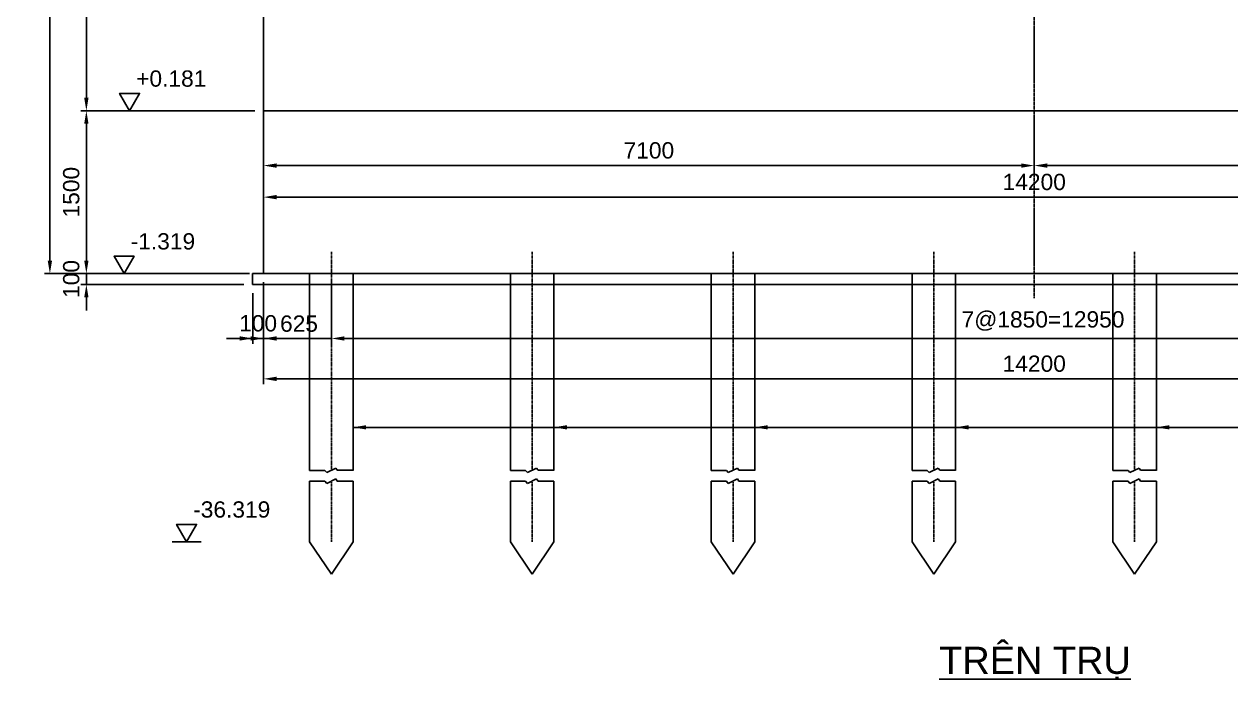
# Model space of a CAD drawing. Header units: millimetres. Extents: x 226202 to 432323, y 191488 to 280899.
# Drawn here: x 403896 to 415012, y 261366 to 267408 of the extents above; entities that cross this region are included whole.
import ezdxf

# ---------------------------------------------------------------- set-up
doc = ezdxf.new("R2010")
doc.units = ezdxf.units.MM
doc.header["$LTSCALE"] = 10
doc.header["$MEASUREMENT"] = 0
for name, pattern in [('CENTER', [2, 1.25, -0.25, 0.25, -0.25]), ('DASHED2', [0.375, 0.25, -0.125]), ('HIDDEN', [0.375, 0.25, -0.125])]:
    doc.linetypes.add(name, pattern=pattern)
for name, color, linetype in [('COLUM', 8, 'DASHED2'), ('dim', 1, 'Continuous'), ('Lien', 3, 'Continuous'), ('TEXT', 3, 'Continuous')]:
    doc.layers.add(name, color=color, linetype=linetype)
doc.styles.add('ARIAL', font='VNARIAL.TTF')
doc.styles.add('ARIALH', font='VHARIAL.TTF')
doc.styles.add('Dim', font='arial.ttf')
doc.dimstyles.new('1-100', dxfattribs={"dimscale": 100, "dimtxt": 1.5, "dimasz": 1.2, "dimexe": 0.5, "dimexo": 0.8, "dimtad": 1, "dimdec": 0, "dimtxsty": 'Dim', "dimcen": 1.5, "dimclrd": 1, "dimclre": 8, "dimclrt": 3, "dimadec": 0, "dimazin": 0, "dimtfac": 1, "dimtdec": 0, "dimtix": 1, "dimtmove": 2, "dimatfit": 3, "dimfxl": 1, "dimarcsym": 0})

# ---------------------------------------------------------------- blocks, each defined once
blk = doc.blocks.new('*D82')
at = {"color": 8, "lineweight": -2, "transparency": 16777216}
for p, q in [((406021, 269110), (404419, 269110)), ((406021, 266610), (404419, 266610))]:
    blk.add_line(p, q, dxfattribs=at)
at = {"color": 1, "lineweight": -2, "transparency": 16777216}
blk.add_line((404469, 268990), (404469, 266730), dxfattribs=at)
at = {"color": 1, "transparency": 16777216}
for points in [[(404449, 268990), (404489, 268990), (404469, 269110)], [(404449, 266730), (404489, 266730), (404469, 266610)]]:
    blk.add_solid(points, dxfattribs=at)
at = {"layer": 'Defpoints', "color": 0, "transparency": 16777216}
for p in [(406101, 269110), (404469, 266610), (406101, 266610)]:
    blk.add_point(p, dxfattribs=at)
at = {"color": 3, "transparency": 16777216, "insert": (404330, 267860), "char_height": 150, "attachment_point": 5, "rotation": 90, "style": 'Dim'}
blk.add_mtext('2500', dxfattribs=at)
blk = doc.blocks.new('*D83')
at = {"color": 8, "lineweight": -2, "transparency": 16777216}
for p, q in [((406021, 266610), (404419, 266610)), ((405971, 265110), (404419, 265110))]:
    blk.add_line(p, q, dxfattribs=at)
at = {"color": 1, "lineweight": -2, "transparency": 16777216}
blk.add_line((404469, 266490), (404469, 265230), dxfattribs=at)
at = {"color": 1, "transparency": 16777216}
for points in [[(404449, 266490), (404489, 266490), (404469, 266610)], [(404449, 265230), (404489, 265230), (404469, 265110)]]:
    blk.add_solid(points, dxfattribs=at)
at = {"layer": 'Defpoints', "color": 0, "transparency": 16777216}
for p in [(406101, 266610), (404469, 265110), (406051, 265110)]:
    blk.add_point(p, dxfattribs=at)
at = {"color": 3, "transparency": 16777216, "insert": (404330, 265860), "char_height": 150, "attachment_point": 5, "rotation": 90, "style": 'Dim'}
blk.add_mtext('1500', dxfattribs=at)
blk = doc.blocks.new('*D84')
at = {"color": 1, "lineweight": -2, "transparency": 16777216}
for p, q in [((404469, 265230), (404469, 265350)), ((404469, 265110), (404469, 265010)), ((404469, 264890), (404469, 264770))]:
    blk.add_line(p, q, dxfattribs=at)
at = {"color": 8, "lineweight": -2, "transparency": 16777216}
for p, q in [((405971, 265110), (404419, 265110)), ((405921, 265010), (404419, 265010))]:
    blk.add_line(p, q, dxfattribs=at)
at = {"color": 1, "transparency": 16777216}
for points in [[(404449, 265230), (404489, 265230), (404469, 265110)], [(404449, 264890), (404489, 264890), (404469, 265010)]]:
    blk.add_solid(points, dxfattribs=at)
at = {"layer": 'Defpoints', "color": 0, "transparency": 16777216}
for p in [(406051, 265110), (404469, 265010), (406001, 265010)]:
    blk.add_point(p, dxfattribs=at)
at = {"color": 3, "transparency": 16777216, "insert": (404330, 265060), "char_height": 150, "attachment_point": 5, "rotation": 90, "style": 'Dim'}
blk.add_mtext('100', dxfattribs=at)
blk = doc.blocks.new('*D87')
at = {"color": 8, "lineweight": -2, "transparency": 16777216}
for p, q in [((405740, 270770), (404083, 270770)), ((405740, 265110), (404083, 265110))]:
    blk.add_line(p, q, dxfattribs=at)
at = {"color": 1, "lineweight": -2, "transparency": 16777216}
blk.add_line((404133, 270650), (404133, 265230), dxfattribs=at)
at = {"color": 1, "transparency": 16777216}
for points in [[(404113, 270650), (404153, 270650), (404133, 270770)], [(404113, 265230), (404153, 265230), (404133, 265110)]]:
    blk.add_solid(points, dxfattribs=at)
at = {"layer": 'Defpoints', "color": 0, "transparency": 16777216}
for p in [(405820, 270770), (404133, 265110), (405820, 265110)]:
    blk.add_point(p, dxfattribs=at)
at = {"color": 3, "transparency": 16777216, "insert": (403994, 267940), "char_height": 150, "attachment_point": 5, "rotation": 90, "style": 'Dim'}
blk.add_mtext('5660', dxfattribs=at)
blk = doc.blocks.new('*D99')
at = {"color": 8, "lineweight": -2, "transparency": 16777216}
for p, q in [((413201, 266450), (413201, 266055)), ((406101, 266340), (406101, 266055))]:
    blk.add_line(p, q, dxfattribs=at)
at = {"color": 1, "lineweight": -2, "transparency": 16777216}
blk.add_line((406221, 266105), (413081, 266105), dxfattribs=at)
at = {"color": 1, "transparency": 16777216}
for points in [[(406221, 266125), (406221, 266085), (406101, 266105)], [(413081, 266125), (413081, 266085), (413201, 266105)]]:
    blk.add_solid(points, dxfattribs=at)
at = {"layer": 'Defpoints', "color": 0, "transparency": 16777216}
for p in [(413201, 266530), (406101, 266420), (413201, 266105)]:
    blk.add_point(p, dxfattribs=at)
at = {"color": 3, "transparency": 16777216, "insert": (409651, 266244), "char_height": 150, "attachment_point": 5, "style": 'Dim'}
blk.add_mtext('7100', dxfattribs=at)
blk = doc.blocks.new('*D100')
at = {"color": 8, "lineweight": -2, "transparency": 16777216}
for p, q in [((413201, 266530), (413201, 266055)), ((419801, 266450), (419801, 266055))]:
    blk.add_line(p, q, dxfattribs=at)
at = {"color": 1, "lineweight": -2, "transparency": 16777216}
blk.add_line((413321, 266105), (419681, 266105), dxfattribs=at)
at = {"color": 1, "transparency": 16777216}
for points in [[(413321, 266125), (413321, 266085), (413201, 266105)], [(419681, 266125), (419681, 266085), (419801, 266105)]]:
    blk.add_solid(points, dxfattribs=at)
at = {"layer": 'Defpoints', "color": 0, "transparency": 16777216}
for p in [(413201, 266610), (419801, 266530), (419801, 266105)]:
    blk.add_point(p, dxfattribs=at)
at = {"color": 3, "transparency": 16777216, "insert": (416501, 266244), "char_height": 150, "attachment_point": 5, "style": 'Dim'}
blk.add_mtext('6600', dxfattribs=at)
blk = doc.blocks.new('*D101')
at = {"color": 8, "lineweight": -2, "transparency": 16777216}
for p, q in [((406101, 265557), (406101, 265864)), ((420301, 265557), (420301, 265864))]:
    blk.add_line(p, q, dxfattribs=at)
at = {"color": 1, "lineweight": -2, "transparency": 16777216}
blk.add_line((406221, 265814), (420181, 265814), dxfattribs=at)
at = {"color": 1, "transparency": 16777216}
for points in [[(406221, 265834), (406221, 265794), (406101, 265814)], [(420181, 265834), (420181, 265794), (420301, 265814)]]:
    blk.add_solid(points, dxfattribs=at)
at = {"layer": 'Defpoints', "color": 0, "transparency": 16777216}
for p in [(420301, 265814), (406101, 265477), (420301, 265477)]:
    blk.add_point(p, dxfattribs=at)
at = {"color": 3, "transparency": 16777216, "insert": (413201, 265953), "char_height": 150, "attachment_point": 5, "style": 'Dim'}
blk.add_mtext('14200', dxfattribs=at)
blk = doc.blocks.new('*D162')
at = {"color": 8, "lineweight": -2, "transparency": 16777216}
for p, q in [((406101, 265030), (406101, 264462)), ((406001, 264930), (406001, 264462))]:
    blk.add_line(p, q, dxfattribs=at)
at = {"color": 1, "lineweight": -2, "transparency": 16777216}
for p, q in [((405881, 264512), (405761, 264512)), ((406001, 264512), (406101, 264512)), ((406221, 264512), (406341, 264512))]:
    blk.add_line(p, q, dxfattribs=at)
at = {"color": 1, "transparency": 16777216}
for points in [[(405881, 264532), (405881, 264492), (406001, 264512)], [(406221, 264532), (406221, 264492), (406101, 264512)]]:
    blk.add_solid(points, dxfattribs=at)
at = {"layer": 'Defpoints', "color": 0, "transparency": 16777216}
for p in [(406101, 265110), (406001, 265010), (406101, 264512)]:
    blk.add_point(p, dxfattribs=at)
at = {"color": 3, "transparency": 16777216, "insert": (406051, 264651), "char_height": 150, "attachment_point": 5, "style": 'Dim'}
blk.add_mtext('100', dxfattribs=at)
blk = doc.blocks.new('*D163')
at = {"color": 8, "lineweight": -2, "transparency": 16777216}
for p, q in [((406101, 265030), (406101, 264462)), ((406726, 265030), (406726, 264462))]:
    blk.add_line(p, q, dxfattribs=at)
at = {"color": 1, "lineweight": -2, "transparency": 16777216}
for p, q in [((405981, 264512), (405861, 264512)), ((406101, 264512), (406726, 264512)), ((406846, 264512), (406966, 264512))]:
    blk.add_line(p, q, dxfattribs=at)
at = {"color": 1, "transparency": 16777216}
for points in [[(405981, 264532), (405981, 264492), (406101, 264512)], [(406846, 264532), (406846, 264492), (406726, 264512)]]:
    blk.add_solid(points, dxfattribs=at)
at = {"layer": 'Defpoints', "color": 0, "transparency": 16777216}
for p in [(406101, 265110), (406726, 265110), (406726, 264512)]:
    blk.add_point(p, dxfattribs=at)
at = {"color": 3, "transparency": 16777216, "insert": (406428, 264648), "char_height": 150, "attachment_point": 5, "style": 'Dim'}
blk.add_mtext('625', dxfattribs=at)
blk = doc.blocks.new('*D166')
at = {"color": 8, "lineweight": -2, "transparency": 16777216}
for p, q in [((420301, 264818), (420301, 264090)), ((406101, 264779), (406101, 264090))]:
    blk.add_line(p, q, dxfattribs=at)
at = {"color": 1, "lineweight": -2, "transparency": 16777216}
blk.add_line((406221, 264140), (420181, 264140), dxfattribs=at)
at = {"color": 1, "transparency": 16777216}
for points in [[(406221, 264160), (406221, 264120), (406101, 264140)], [(420181, 264160), (420181, 264120), (420301, 264140)]]:
    blk.add_solid(points, dxfattribs=at)
at = {"layer": 'Defpoints', "color": 0, "transparency": 16777216}
for p in [(406101, 264859), (420301, 264898), (420301, 264140)]:
    blk.add_point(p, dxfattribs=at)
at = {"color": 3, "transparency": 16777216, "insert": (413201, 264279), "char_height": 150, "attachment_point": 5, "style": 'Dim'}
blk.add_mtext('14200', dxfattribs=at)
blk = doc.blocks.new('e')
at = {"layer": 'TEXT', "color": 9}
blk.add_lwpolyline([(0, 0), (383, 664), (-383, 664)], close=True, dxfattribs=at)
blk = doc.blocks.new('*D179')
at = {"color": 8, "lineweight": -2, "transparency": 16777216}
for p, q in [((406726, 264865), (406726, 264462)), ((419676, 264865), (419676, 264462))]:
    blk.add_line(p, q, dxfattribs=at)
at = {"color": 1, "lineweight": -2, "transparency": 16777216}
blk.add_line((406846, 264512), (419556, 264512), dxfattribs=at)
at = {"color": 1, "transparency": 16777216}
for points in [[(406846, 264532), (406846, 264492), (406726, 264512)], [(419556, 264532), (419556, 264492), (419676, 264512)]]:
    blk.add_solid(points, dxfattribs=at)
at = {"layer": 'Defpoints', "color": 0, "transparency": 16777216}
for p in [(406726, 264945), (419676, 264945), (419676, 264512)]:
    blk.add_point(p, dxfattribs=at)
at = {"color": 3, "transparency": 16777216, "insert": (413282, 264673), "char_height": 150, "attachment_point": 5, "style": 'Dim'}
blk.add_mtext('7@1850=12950', dxfattribs=at)

msp = doc.modelspace()

# ---------------------------------------------------------------- linework, layer by layer
for p, q in [((404733.7, 266609.9), (405439.2, 266609.9)), ((404683.1, 265109.9), (404950.3, 265109.9)), ((405258.7, 262639.2), (405526, 262639.2))]:
    msp.add_line(p, q)
at = {"color": 2}
for p, q in [((406525.9, 265109.9), (406525.9, 263296.7)), ((406925.9, 265109.9), (406925.9, 263296.7)), ((408375.9, 265109.9), (408375.9, 263296.7)), ((408775.9, 265109.9), (408775.9, 263296.7)), ((410225.9, 265109.9), (410225.9, 263296.7)), ((410625.9, 265109.9), (410625.9, 263296.7)), ((412075.9, 265109.9), (412075.9, 263296.7)), ((412475.9, 265109.9), (412475.9, 263296.7)), ((413925.9, 265109.9), (413925.9, 263296.7)), ((414325.9, 265109.9), (414325.9, 263296.7)), ((406525.9, 263196.2), (406525.9, 262639.2)), ((406925.9, 263196.2), (406925.9, 262639.2)), ((408375.9, 263196.2), (408375.9, 262639.2)), ((408775.9, 263196.2), (408775.9, 262639.2)), ((410225.9, 263196.2), (410225.9, 262639.2)), ((410625.9, 263196.2), (410625.9, 262639.2)), ((412075.9, 263196.2), (412075.9, 262639.2)), ((412475.9, 263196.2), (412475.9, 262639.2)), ((413925.9, 263196.2), (413925.9, 262639.2)), ((414325.9, 263196.2), (414325.9, 262639.2)), ((406725.9, 262339.2), (406525.9, 262639.2)), ((406925.9, 262639.2), (406725.9, 262339.2)), ((408575.9, 262339.2), (408375.9, 262639.2)), ((408775.9, 262639.2), (408575.9, 262339.2)), ((410425.9, 262339.2), (410225.9, 262639.2)), ((410625.9, 262639.2), (410425.9, 262339.2)), ((412275.9, 262339.2), (412075.9, 262639.2)), ((412475.9, 262639.2), (412275.9, 262339.2)), ((414125.9, 262339.2), (413925.9, 262639.2)), ((414325.9, 262639.2), (414125.9, 262339.2))]:
    msp.add_line(p, q, dxfattribs=at)
at = {"color": 8, "linetype": 'HIDDEN', "ltscale": 5}
for p, q in [((406525.9, 265109.9), (406925.9, 265109.9)), ((408375.9, 265109.9), (408775.9, 265109.9)), ((410225.9, 265109.9), (410625.9, 265109.9)), ((412075.9, 265109.9), (412475.9, 265109.9)), ((413925.9, 265109.9), (414325.9, 265109.9))]:
    msp.add_line(p, q, dxfattribs=at)
at = {"layer": 'dim', "linetype": 'CENTER'}
msp.add_line((413200.9, 264882.2), (413200.9, 271328.9), dxfattribs=at)
at = {"layer": 'dim', "color": 1, "linetype": 'CENTER', "ltscale": 0.2}
for p, q in [((406725.9, 265309.9), (406725.9, 263296.7)), ((408575.9, 265309.9), (408575.9, 263296.7)), ((410425.9, 265309.9), (410425.9, 263296.7)), ((412275.9, 265309.9), (412275.9, 263296.7)), ((414125.9, 265309.9), (414125.9, 263296.7)), ((406725.9, 263196.2), (406725.9, 262639.2)), ((408575.9, 263196.2), (408575.9, 262639.2)), ((410425.9, 263196.2), (410425.9, 262639.2)), ((412275.9, 263196.2), (412275.9, 262639.2)), ((414125.9, 263196.2), (414125.9, 262639.2))]:
    msp.add_line(p, q, dxfattribs=at)
at = {"layer": 'dim', "color": 8, "ltscale": 1000}
for p, q in [((406665.7, 263296.7), (406525.9, 263296.7)), ((406682.8, 263276.5), (406665.7, 263296.7)), ((406766.8, 263318.4), (406682.8, 263276.5)), ((406780.8, 263297.1), (406766.8, 263318.4)), ((406925.9, 263297.1), (406780.8, 263297.1)), ((408515.7, 263296.7), (408375.9, 263296.7)), ((408532.8, 263276.5), (408515.7, 263296.7)), ((408616.8, 263318.4), (408532.8, 263276.5)), ((408630.8, 263297.1), (408616.8, 263318.4)), ((408775.9, 263297.1), (408630.8, 263297.1)), ((410365.7, 263296.7), (410225.9, 263296.7)), ((410382.8, 263276.5), (410365.7, 263296.7)), ((410466.8, 263318.4), (410382.8, 263276.5)), ((410480.8, 263297.1), (410466.8, 263318.4)), ((410625.9, 263297.1), (410480.8, 263297.1)), ((412215.7, 263296.7), (412075.9, 263296.7)), ((412232.8, 263276.5), (412215.7, 263296.7)), ((412316.8, 263318.4), (412232.8, 263276.5)), ((412330.8, 263297.1), (412316.8, 263318.4)), ((412475.9, 263297.1), (412330.8, 263297.1)), ((414065.7, 263296.7), (413925.9, 263296.7)), ((414082.8, 263276.5), (414065.7, 263296.7)), ((414166.8, 263318.4), (414082.8, 263276.5)), ((414180.8, 263297.1), (414166.8, 263318.4)), ((414325.9, 263297.1), (414180.8, 263297.1)), ((406665.7, 263196.2), (406525.9, 263196.2)), ((406682.8, 263176), (406665.7, 263196.2)), ((406766.8, 263218), (406682.8, 263176)), ((406780.8, 263196.7), (406766.8, 263218)), ((406925.9, 263196.7), (406780.8, 263196.7)), ((408515.7, 263196.2), (408375.9, 263196.2)), ((408532.8, 263176), (408515.7, 263196.2)), ((408616.8, 263218), (408532.8, 263176)), ((408630.8, 263196.7), (408616.8, 263218)), ((408775.9, 263196.7), (408630.8, 263196.7)), ((410365.7, 263196.2), (410225.9, 263196.2)), ((410382.8, 263176), (410365.7, 263196.2)), ((410466.8, 263218), (410382.8, 263176)), ((410480.8, 263196.7), (410466.8, 263218)), ((410625.9, 263196.7), (410480.8, 263196.7)), ((412215.7, 263196.2), (412075.9, 263196.2)), ((412232.8, 263176), (412215.7, 263196.2)), ((412316.8, 263218), (412232.8, 263176)), ((412330.8, 263196.7), (412316.8, 263218)), ((412475.9, 263196.7), (412330.8, 263196.7)), ((414065.7, 263196.2), (413925.9, 263196.2)), ((414082.8, 263176), (414065.7, 263196.2)), ((414166.8, 263218), (414082.8, 263176)), ((414180.8, 263196.7), (414166.8, 263218)), ((414325.9, 263196.7), (414180.8, 263196.7))]:
    msp.add_line(p, q, dxfattribs=at)
at = {"layer": 'Lien'}
for p, q in [((406100.9, 270009.4), (406100.9, 265109.9)), ((420300.9, 266609.9), (406100.9, 266609.9)), ((406000.9, 265009.9), (406000.9, 265109.9)), ((406000.9, 265109.9), (406100.9, 265109.9)), ((420300.9, 265109.9), (406100.9, 265109.9)), ((420400.9, 265009.9), (406000.9, 265009.9))]:
    msp.add_line(p, q, dxfattribs=at)

# ---------------------------------------------------------------- block references
at = {"layer": 'COLUM', "xscale": 0.2399999999906868, "yscale": 0.2399999999906868, "zscale": 0.2399999999906868}
for p in [(404867.3, 266609.9), (404816.7, 265109.9), (405392.4, 262639.2)]:
    msp.add_blockref('e', p, dxfattribs=at)

# ---------------------------------------------------------------- texts
at = {"color": 7, "style": 'ARIAL'}
for s, p in [('+0.181', (404927.7, 266831.9)), ('-1.319', (404877.1, 265331.9)), ('-36.319', (405452.8, 262861.3))]:
    msp.add_text(s, height=150, dxfattribs=at).set_placement(p)
at = {"layer": 'TEXT', "color": 7, "style": 'ARIALH'}
msp.add_text('%%Utrªn trô', height=250, dxfattribs=at).set_placement((412325.5, 261421.6))

# ---------------------------------------------------------------- dimensions: what is measured, and where the dimension line sits
for base, p1, p2, picture, middle in [((404133.2, 265109.9), (405820.4, 270769.7), (405820.4, 265109.9), '*D87', (403994.1, 267939.8)), ((404469.2, 266609.9), (406100.9, 269109.9), (406100.9, 266609.9), '*D82', (404330.1, 267859.9)), ((404469.2, 265109.9), (406100.9, 266609.9), (406050.9, 265109.9), '*D83', (404330.1, 265859.9)), ((404469.2, 265009.9), (406050.9, 265109.9), (406000.9, 265009.9), '*D84', (404330.1, 265059.9))]:
    dim = msp.add_linear_dim(base=base, p1=p1, p2=p2, angle=90, dimstyle='1-100')
    dim.commit()
    dim.dimension.update_dxf_attribs({"geometry": picture, "text_midpoint": middle})
for base, p1, p2, picture, middle in [((419800.9, 266104.8), (413200.9, 266609.9), (419800.9, 266529.9), '*D100', (416500.9, 266243.9)), ((413200.9, 266104.8), (406100.9, 266420.4), (413200.9, 266529.9), '*D99', (409650.9, 266243.9)), ((420300.9, 265813.6), (406100.9, 265477.3), (420300.9, 265477.3), '*D101', (413200.9, 265952.7)), ((406100.9, 264512.1), (406000.9, 265009.9), (406100.9, 265109.9), '*D162', (406050.9, 264651.2)), ((420300.9, 264140), (406100.9, 264859.4), (420300.9, 264897.9), '*D166', (413200.9, 264279.1))]:
    dim = msp.add_linear_dim(base=base, p1=p1, p2=p2, dimstyle='1-100')
    dim.commit()
    dim.dimension.update_dxf_attribs({"geometry": picture, "text_midpoint": middle})
dim = msp.add_linear_dim(base=(406725.9, 264512.1), p1=(406100.9, 265109.9), p2=(406725.9, 265109.9), dimstyle='1-100')
dim.commit()
dim.dimension.update_dxf_attribs({"geometry": '*D163', "text_midpoint": (406428.2, 264648.1), "dimtype": 160})
dim = msp.add_linear_dim(base=(419675.9, 264512.1), p1=(406725.9, 264944.7), p2=(419675.9, 264944.7), text='7@1850=<>', dimstyle='1-100')
dim.commit()
dim.dimension.update_dxf_attribs({"geometry": '*D179', "text_midpoint": (413282.4, 264673), "dimtype": 160})

# ---------------------------------------------------------------- leaders
for points in [[(406925.9, 263693.2), (409275.8, 263693.2)], [(408775.9, 263693.2), (411125.8, 263693.2)], [(410625.9, 263693.2), (412975.8, 263693.2)], [(412475.9, 263693.2), (414825.8, 263693.2)], [(414325.9, 263693.2), (416675.8, 263693.2)]]:
    msp.add_leader(points, dimstyle='1-100', override={"dimgap": 0.625, "dimtad": 0})

doc.saveas('drawing.dxf')
